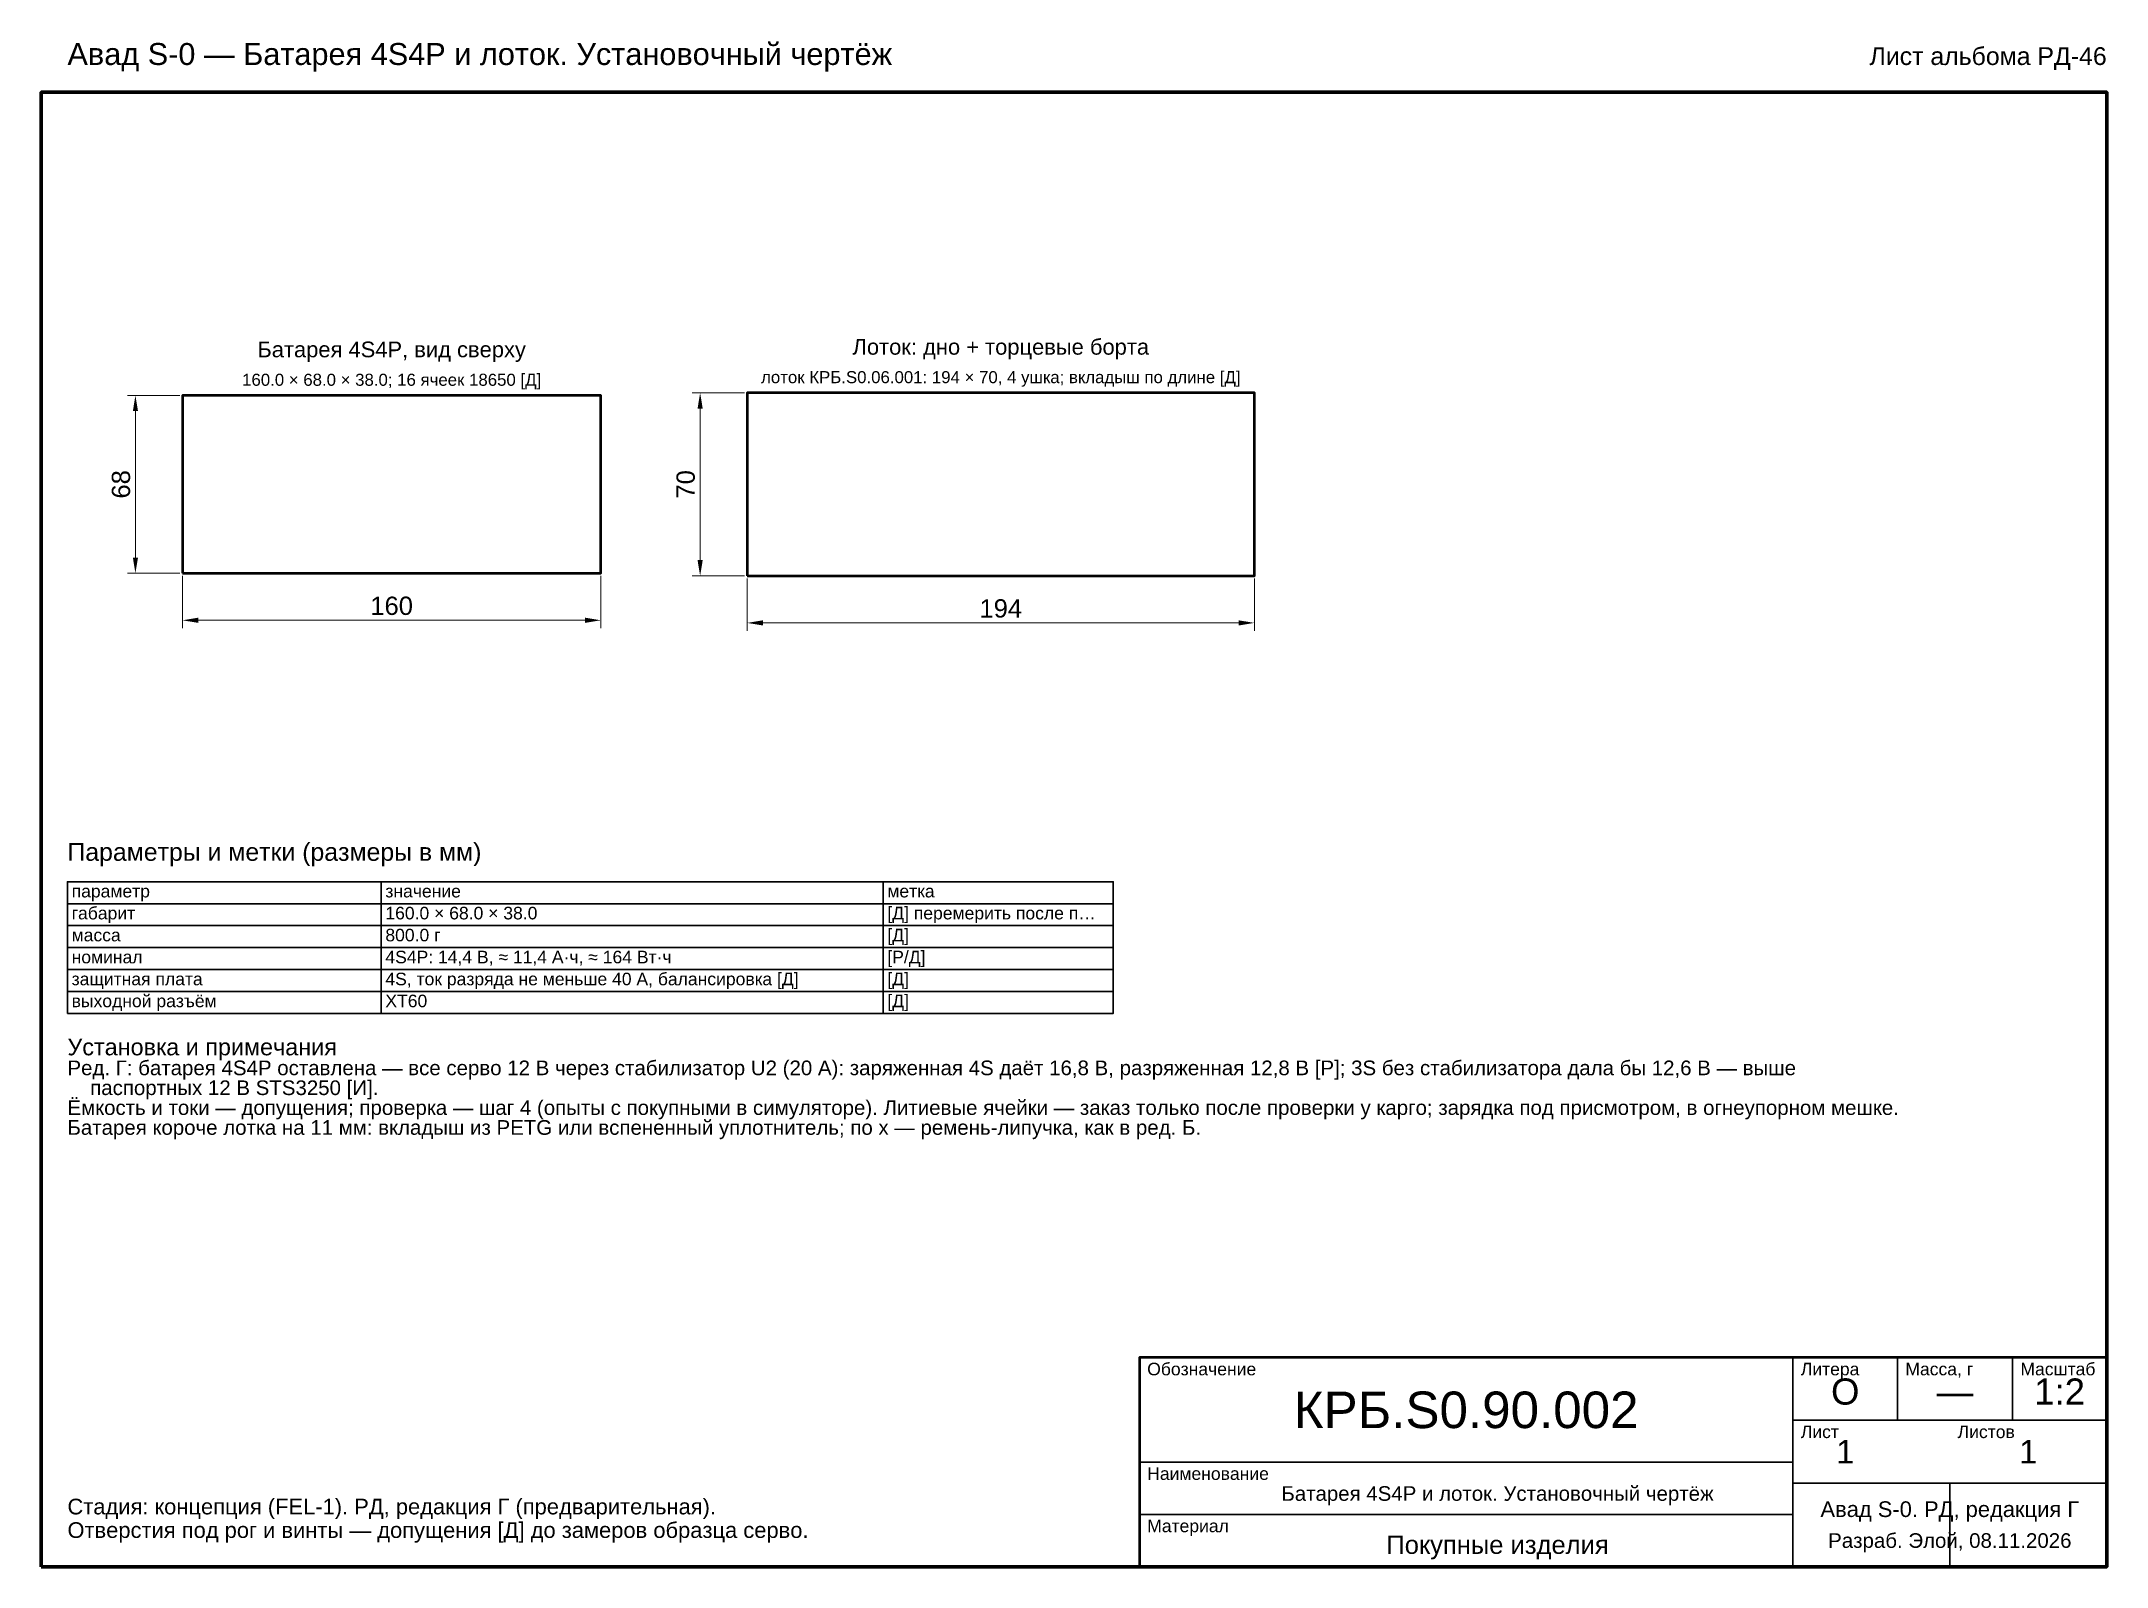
# Model space of a CAD drawing. Header units: millimetres. Extents: x 40 to 830, y 10 to 593.
import ezdxf
from ezdxf.enums import TextEntityAlignment as Align

# ---------------------------------------------------------------- set-up
doc = ezdxf.new("R2010")
doc.units = ezdxf.units.MM
doc.header["$LTSCALE"] = 2
for name, color, linetype, lineweight in [('КОНТУР', 7, 'Continuous', 50), ('РАЗМЕРЫ', 5, 'Continuous', 18), ('РАМКА', 7, 'Continuous', 70), ('ТАБЛИЦА', 7, 'Continuous', 35), ('ТЕКСТ', 7, 'Continuous', 25)]:
    doc.layers.add(name, color=color, linetype=linetype, lineweight=lineweight)
doc.styles.add('GOST', font='arial.ttf')
doc.dimstyles.new('GOST', dxfattribs={"dimtxt": 7, "dimasz": 6, "dimexe": 3, "dimexo": 1, "dimgap": 2, "dimtad": 1, "dimdec": 1, "dimtxsty": 'GOST', "dimcen": 2.5, "dimclrd": 5, "dimclre": 5, "dimclrt": 5, "dimazin": 3, "dimtfac": 1, "dimtmove": 0, "dimatfit": 3, "dimlwd": 18, "dimlwe": 18})

msp = doc.modelspace()

# ---------------------------------------------------------------- linework, layer by layer
at = {"layer": 'КОНТУР', "lineweight": 50}
for points in [[(310, 389), (504, 389), (504, 459), (310, 459), (310, 389)], [(94, 390), (254, 390), (254, 458), (94, 458), (94, 390)]]:
    msp.add_lwpolyline(points, dxfattribs=at)
at = {"layer": 'РАМКА', "lineweight": 70}
msp.add_lwpolyline([(40, 10), (830, 10), (830, 574), (40, 574), (40, 10)], dxfattribs=at)
at = {"layer": 'ТАБЛИЦА'}
for p, q in [((170, 272), (170, 221.6)), ((362, 272), (362, 221.6)), ((50, 263.6), (450, 263.6)), ((50, 255.2), (450, 255.2)), ((50, 246.8), (450, 246.8)), ((50, 238.4), (450, 238.4)), ((50, 230), (450, 230)), ((710, 10), (710, 90)), ((750, 66), (750, 90)), ((794, 66), (794, 90)), ((710, 66), (830, 66)), ((460, 50), (710, 50)), ((710, 42), (830, 42)), ((770, 10), (770, 42)), ((460, 30), (710, 30))]:
    msp.add_line(p, q, dxfattribs=at)
at = {"layer": 'ТАБЛИЦА', "lineweight": 35}
msp.add_lwpolyline([(50, 221.6), (450, 221.6), (450, 272), (50, 272), (50, 221.6)], dxfattribs=at)
at = {"layer": 'ТАБЛИЦА', "lineweight": 50}
msp.add_lwpolyline([(460, 10), (830, 10), (830, 90), (460, 90), (460, 10)], dxfattribs=at)

# ---------------------------------------------------------------- texts
at = {"layer": 'ТЕКСТ', "style": 'GOST'}
for s, height, p in [('Авад S-0 — Батарея 4S4P и лоток. Установочный чертёж', 8.4, (50, 584.4)), ('Параметры и метки (размеры в мм)', 6.8, (50, 280)), ('параметр', 4.8, (51.6, 266)), ('значение', 4.8, (171.6, 266)), ('метка', 4.8, (363.6, 266)), ('габарит', 4.8, (51.6, 257.6)), ('160.0 × 68.0 × 38.0', 4.8, (171.6, 257.6)), ('[Д] перемерить после п…', 4.8, (363.6, 257.6)), ('масса', 4.8, (51.6, 249.2)), ('800.0 г', 4.8, (171.6, 249.2)), ('[Д]', 4.8, (363.6, 249.2)), ('4S4P: 14,4 В, ≈ 11,4 А·ч, ≈ 164 Вт·ч', 4.8, (171.6, 240.8)), ('[Р/Д]', 4.8, (363.6, 240.8)), ('номинал', 4.8, (51.6, 240.8)), ('4S, ток разряда не меньше 40 А, балансировка [Д]', 4.8, (171.6, 232.4)), ('[Д]', 4.8, (363.6, 232.4)), ('защитная плата', 4.8, (51.6, 232.4)), ('выходной разъём', 4.8, (51.6, 224)), ('XT60', 4.8, (171.6, 224)), ('[Д]', 4.8, (363.6, 224)), ('Установка и примечания', 6.4, (50, 205.6)), ('Ред. Г: батарея 4S4P оставлена — все серво 12 В через стабилизатор U2 (20 А): заряженная 4S даёт 16,8 В, разряженная 12,8 В [Р]; 3S без стабилизатора дала бы 12,6 В — выше', 5.6, (50, 198)), ('Ёмкость и токи — допущения; проверка — шаг 4 (опыты с покупными в симуляторе). Литиевые ячейки — заказ только после проверки у карго; зарядка под присмотром, в огнеупорном мешке.', 5.6, (50, 182.8)), ('    паспортных 12 В STS3250 [И].', 5.6, (50, 190.4)), ('Батарея короче лотка на 11 мм: вкладыш из PETG или вспененный уплотнитель; по x — ремень-липучка, как в ред. Б.', 5.6, (50, 175.2)), ('Обозначение', 4.8, (463, 83.2)), ('Литера', 4.8, (713, 83.2)), ('Масса, г', 4.8, (753, 83.2)), ('Масштаб', 4.8, (797, 83.2)), ('Лист', 4.8, (713, 59.2)), ('Листов', 4.8, (773, 59.2)), ('Наименование', 4.8, (463, 43.2)), ('Стадия: концепция (FEL-1). РД, редакция Г (предварительная).', 6, (50, 30)), ('Отверстия под рог и винты — допущения [Д] до замеров образца серво.', 6, (50, 21)), ('Материал', 4.8, (463, 23.2))]:
    msp.add_text(s, height=height, dxfattribs=at).set_placement(p)
msp.add_text('Лист альбома РД-46', height=6.8, dxfattribs=at).set_placement((830, 584.4), align=Align.RIGHT)
for s, height, p in [('Батарея 4S4P, вид сверху', 6, (174, 475.6)), ('Лоток: дно + торцевые борта', 6, (407, 476.6)), ('160.0 × 68.0 × 38.0; 16 ячеек 18650 [Д]', 4.6, (174, 464)), ('лоток КРБ.S0.06.001: 194 × 70, 4 ушка; вкладыш по длине [Д]', 4.6, (407, 465)), ('О', 10, (730, 77)), ('1:2', 10, (812, 77)), ('КРБ.S0.90.002', 14, (585, 70)), ('—', 10, (772, 77)), ('1', 9, (730, 54)), ('1', 9, (800, 54)), ('Батарея 4S4P и лоток. Установочный чертёж', 5.5954, (597, 38)), ('Авад S-0. РД, редакция Г', 6, (770, 32)), ('Покупные изделия', 7, (597, 18.4)), ('Разраб. Элой, 08.11.2026', 5.6, (770, 20))]:
    msp.add_text(s, height=height, dxfattribs=at).set_placement(p, align=Align.MIDDLE_CENTER)

# ---------------------------------------------------------------- dimensions: what is measured, and where the dimension line sits
at = {"layer": 'РАЗМЕРЫ'}
for base, p1, p2 in [((292, 389), (310, 389), (310, 459)), ((76, 390), (94, 390), (94, 458))]:
    msp.add_linear_dim(base=base, p1=p1, p2=p2, angle=90, dimstyle='GOST', dxfattribs=at).render()
for base, p1, p2 in [((94, 372), (94, 390), (254, 390)), ((310, 371), (310, 389), (504, 389))]:
    msp.add_linear_dim(base=base, p1=p1, p2=p2, dimstyle='GOST', dxfattribs=at).render()

doc.saveas('drawing.dxf')
